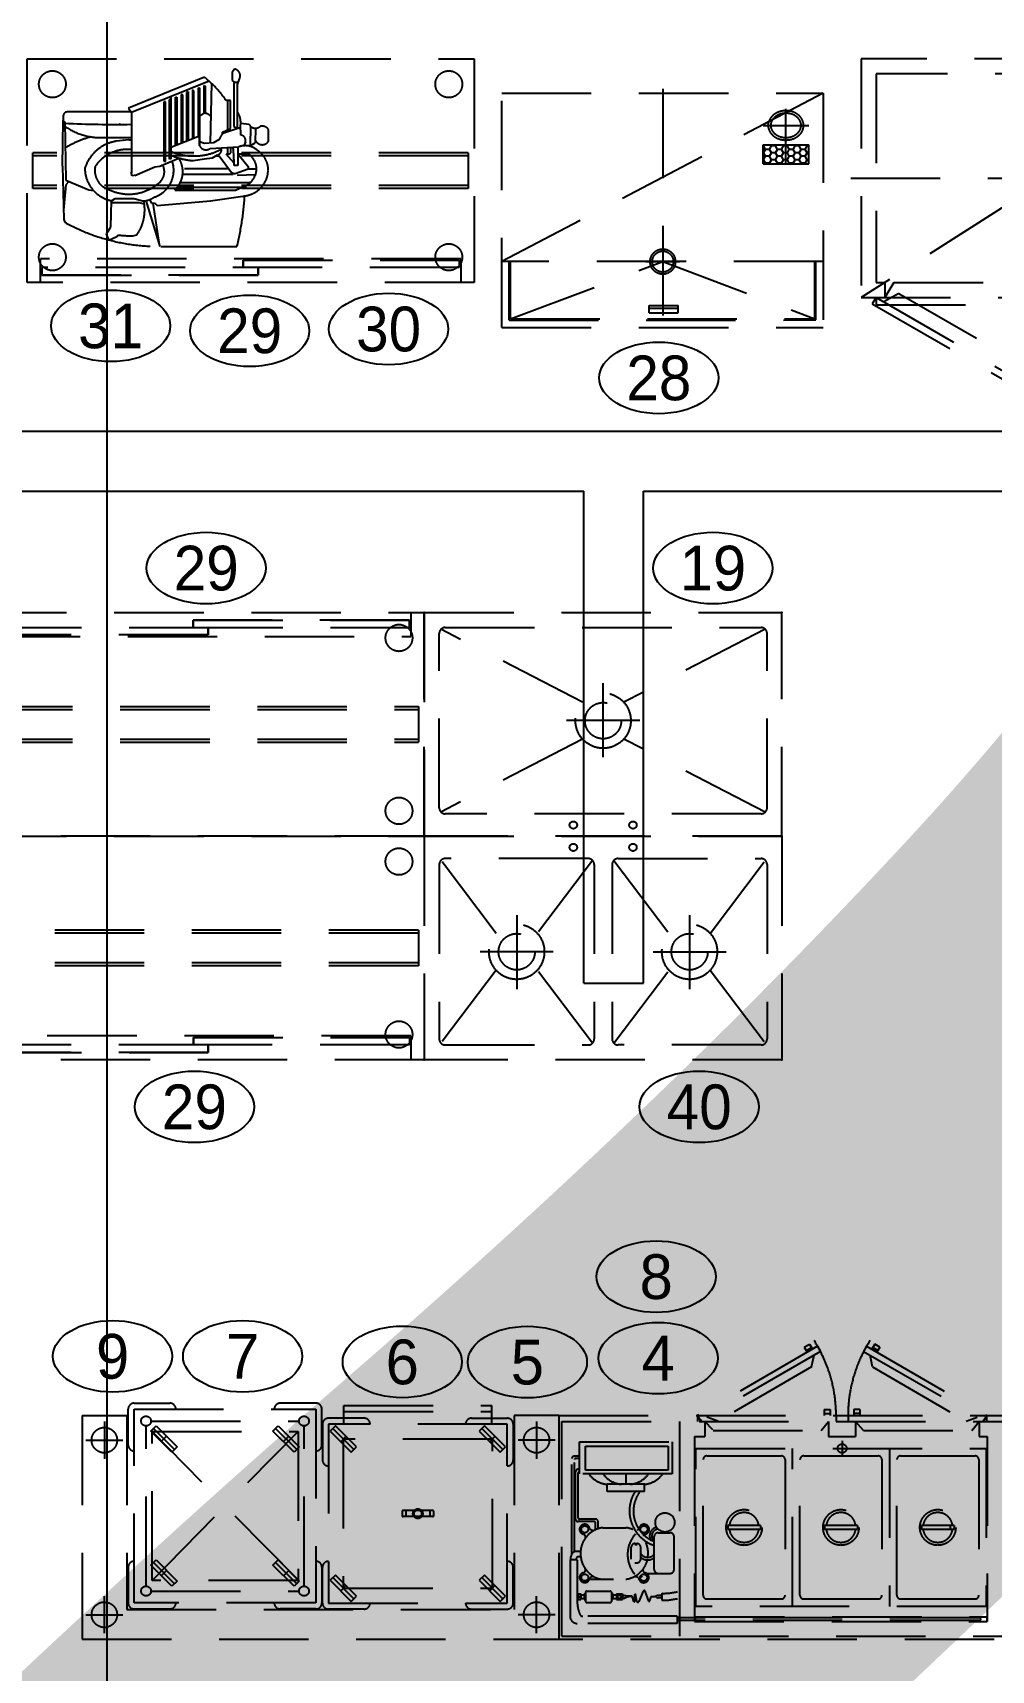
# Model space of a CAD drawing. Header units: millimetres. Extents: x 0 to 253659, y 0 to 59400.
# Drawn here: x 62700 to 65916, y 43956 to 49447 of the extents above; entities that cross this region are included whole.
import ezdxf
from ezdxf.enums import TextEntityAlignment as Align

# ---------------------------------------------------------------- set-up
doc = ezdxf.new("R2010")
doc.units = ezdxf.units.MM
doc.header["$LTSCALE"] = 200
doc.header["$MEASUREMENT"] = 0
doc.linetypes.add('HID', pattern=[2.3, 1.5, -0.8])
doc.layers.get('0').update_dxf_attribs({"linetype": 'CONTINUOUS'})
for name, color, linetype in [('1', 1, 'CONTINUOUS'), ('A-벽', 7, 'CONTINUOUS'), ('TR', 6, 'CONTINUOUS'), ('주방기구(기존)', 8, 'HID'), ('주방기구-기호', 9, 'CONTINUOUS')]:
    doc.layers.add(name, color=color, linetype=linetype)
doc.styles.add('MRS', font='NGULIM.TTF', dxfattribs={"height": 150})
doc.styles.get("Standard").update_dxf_attribs({"font": ''})
doc.styles.get('Standard').set_extended_font_data('Gulim')

# ---------------------------------------------------------------- blocks, each defined once
blk = doc.blocks.new('A$C2CE80D3A')
at = {"layer": '주방기구(기존)'}
for p, q in [((750, 0), (0, 0)), ((0, -1500), (0, 0)), ((750, 0), (750, -1500)), ((794.9, -80, 1650), (794.9, 0, 1650)), ((2204.9, 0, 1650), (2204.9, -80, 1650)), ((2250, -750), (2250, 0)), ((2250, 0), (3450, 0)), ((3450, -750), (3450, 0)), ((655, -50), (70, -50)), ((799.9, -75, 1580), (799.9, -50, 1580)), ((799.9, -50, 1580), (1524.9, -50, 1580)), ((1474.9, -25, 1580), (1474.9, -50, 1580)), ((2199.9, -25, 1580), (1474.9, -25, 1580)), ((1474.9, -50, 790), (1474.9, -25, 790)), ((1474.9, -25, 790), (2199.9, -25, 790)), ((1474.9, -50, 1580), (2199.9, -50, 1580)), ((1524.9, -50, 1580), (1524.9, -75, 1580)), ((1524.9, -75, 790), (1524.9, -50, 790)), ((2199.9, -50, 1580), (2199.9, -25, 1580)), ((2320, -50), (3380, -50)), ((50, -70), (50, -700)), ((300.8, -315.8), (55.9, -55.9)), ((424.2, -315.8), (669.1, -55.9)), ((675, -700), (675, -70)), ((794.9, -80, 860), (2204.9, -80, 860)), ((1524.9, -75, 1580), (799.9, -75, 1580)), ((2300, -655), (2300, -70)), ((2780.8, -300.8), (2305.9, -55.9)), ((3394.1, -55.9), (2919.2, -300.8)), ((3400, -655), (3400, -70)), ((362.5, -507.6), (362.5, -262.4)), ((2850, -485.1), (2850, -237)), ((770, -315), (2230, -315)), ((770, -325), (2230, -325)), ((2972.6, -362.5), (2727.4, -362.5)), ((485.1, -385), (237, -385)), ((770, -425), (2230, -425)), ((770, -435), (2230, -435)), ((2780.8, -424.2), (2305.9, -669.1)), ((3394.1, -669.1), (2919.2, -424.2)), ((55.9, -714.1), (300.8, -454.2)), ((669.1, -714.1), (424.2, -454.2)), ((3380, -675), (2320, -675)), ((655, -720), (70, -720)), ((3450, -750), (2250, -750)), ((2250, -750), (2250, -1500)), ((2250, -750), (3450, -750)), ((3450, -750), (3450, -1500)), ((50, -1430), (50, -800)), ((55.9, -785.9), (300.8, -1045.8)), ((655, -780), (70, -780)), ((669.1, -785.9), (424.2, -1045.8)), ((675, -800), (675, -1430)), ((2300, -845), (2300, -1430)), ((2490.8, -1075.8), (2305.9, -830.9)), ((2800, -825), (2320, -825)), ((2814.1, -830.9), (2629.2, -1075.8)), ((2820, -845), (2820, -1430)), ((2880, -845), (2880, -1430)), ((2885.9, -830.9), (3070.8, -1075.8)), ((2900, -825), (3380, -825)), ((3209.2, -1075.8), (3394.1, -830.9)), ((3400, -845), (3400, -1430)), ((362.5, -992.4), (362.5, -1237.6)), ((2560, -1014.9), (2560, -1263)), ((3140, -1014.9), (3140, -1263)), ((2230, -1065), (770, -1065)), ((2230, -1075), (770, -1075)), ((485.1, -1115), (237, -1115)), ((2682.6, -1137.5), (2437.4, -1137.5)), ((3017.4, -1137.5), (3262.6, -1137.5)), ((300.8, -1184.2), (55.9, -1444.1)), ((424.2, -1184.2), (669.1, -1444.1)), ((2230, -1175), (770, -1175)), ((2230, -1185), (770, -1185)), ((2490.8, -1199.2), (2305.9, -1444.1)), ((2814.1, -1444.1), (2629.2, -1199.2)), ((2885.9, -1444.1), (3070.8, -1199.2)), ((3209.2, -1199.2), (3394.1, -1444.1)), ((795.1, -1500, 1650), (795.1, -1420, 1650)), ((2205.1, -1420, 860), (795.1, -1420, 860)), ((1475.1, -1450, 1580), (1475.1, -1425, 1580)), ((1475.1, -1425, 1580), (2200.1, -1425, 1580)), ((1475.1, -1425, 790), (1475.1, -1450, 790)), ((2200.1, -1425, 1580), (2200.1, -1450, 1580)), ((2205.1, -1420, 1650), (2205.1, -1500, 1650)), ((655, -1450), (70, -1450)), ((800.1, -1450, 1580), (800.1, -1475, 1580)), ((1525.1, -1450, 1580), (800.1, -1450, 1580)), ((800.1, -1475, 1580), (1525.1, -1475, 1580)), ((1525.1, -1475, 790), (800.1, -1475, 790)), ((2200.1, -1450, 1580), (1475.1, -1450, 1580)), ((1525.1, -1475, 1580), (1525.1, -1450, 1580)), ((1525.1, -1450, 790), (1525.1, -1475, 790)), ((2320, -1450), (2800, -1450)), ((3380, -1450), (2900, -1450)), ((750, -1500), (0, -1500)), ((3450, -1500), (2250, -1500))]:
    blk.add_line(p, q, dxfattribs=at)
for points in [[(750, 0), (2250, 0), (2250, -750), (750, -750)], [(2250, -1500), (750, -1500), (750, -750), (2250, -750)]]:
    blk.add_lwpolyline(points, close=True, dxfattribs=at)
for points in [[(770, -435), (770, -315)], [(2230, -315), (2230, -435)], [(770, -1185), (770, -1065)], [(2230, -1065), (2230, -1185)]]:
    blk.add_lwpolyline(points, dxfattribs=at)
for centre, radius in [((835, -85), 45), ((2165, -85), 45), ((2850, -362.5), 92.7), ((362.5, -385), 92.7), ((362.5, -385), 60.8), ((2850, -362.5), 60.8), ((712.5, -650), 12.4), ((835, -665), 45), ((2165, -665), 45), ((2750, -712.5), 12.4), ((2950, -712.5), 12.4), ((835, -835), 45), ((2165, -835), 45), ((2750, -787.5), 12.4), ((2950, -787.5), 12.4), ((712.5, -850), 12.4), ((362.5, -1115), 92.7), ((362.5, -1115), 60.8), ((2560, -1137.5), 92.7), ((2560, -1137.5), 60.8), ((3140, -1137.5), 92.7), ((3140, -1137.5), 60.8), ((835, -1415), 45), ((2165, -1415), 45)]:
    blk.add_circle(centre, radius, dxfattribs=at)
for centre, start, end in [((70, -70), 90, 180), ((655, -70), 0, 90), ((2320, -70), 90, 180), ((3380, -70), 0, 90), ((2320, -655), 180, 270), ((3380, -655), 270, 0), ((70, -700), 180, 270), ((655, -700), 270, 0), ((70, -800), 90, 180), ((655, -800), 0, 90), ((2320, -845), 90, 180), ((2800, -845), 0, 90), ((2900, -845), 90, 180), ((3380, -845), 0, 90), ((70, -1430), 180, 270), ((655, -1430), 270, 0), ((2320, -1430), 180, 270), ((2800, -1430), 270, 0), ((2900, -1430), 180, 270), ((3380, -1430), 270, 0)]:
    blk.add_arc(centre, 20, start, end, dxfattribs=at)
for p in [(0, 0), (0, 0), (750, 0), (750, 0), (750, 0), (750, 0), (750, 0), (750, 0), (750, 0), (750, 0), (2250, 0), (2250, 0), (2250, 0), (2250, 0), (2250, 0), (2250, 0), (3450, 0), (3450, 0), (2250, 0), (2250, -750), (2250, -750), (2250, -750), (2250, -750), (2250, -750), (2250, -750), (2250, -750), (2250, -750), (3450, -750), (3450, -750), (3450, -750), (3450, -750), (3450, -750), (3450, -750), (3450, -750), (3450, -750), (0, -1500), (0, -1500), (0, -1500), (0, -1500), (0, -1500), (0, -1500), (0, -1500), (2250, -1500), (2250, -1500), (3450, -1500), (3450, -1500), (3450, -1500), (3450, -1500), (3450, -1500), (3450, -1500), (3450, -1500)]:
    blk.add_point(p, dxfattribs=at)
blk = doc.blocks.new('번호4', base_point=(106957.6, 80577.1))
at = {"color": 4}
blk.add_ellipse((106957.6, 80577.1), major_axis=(200, 0), ratio=0.6, dxfattribs=at)
at = {"style": 'MRS'}
blk.add_text('4', height=150, dxfattribs=at).set_placement((106957.6, 80577.1), align=Align.MIDDLE_CENTER)
blk = doc.blocks.new('번호5', base_point=(107885.1, 82330.1))
at = {"color": 4}
blk.add_ellipse((107885.1, 82330.1), major_axis=(200, 0), ratio=0.6, dxfattribs=at)
at = {"style": 'MRS'}
blk.add_text('5', height=150, dxfattribs=at).set_placement((107885.1, 82330.1), align=Align.MIDDLE_CENTER)
blk = doc.blocks.new('번호6', base_point=(107885.1, 83145.1))
at = {"color": 4}
blk.add_ellipse((107885.1, 83145.1), major_axis=(200, 0), ratio=0.6, dxfattribs=at)
at = {"style": 'MRS'}
blk.add_text('6', height=150, dxfattribs=at).set_placement((107885.1, 83145.1), align=Align.MIDDLE_CENTER)
blk = doc.blocks.new('번호7', base_point=(107885.1, 84420.1))
at = {"color": 4}
blk.add_ellipse((107885.1, 84420.1), major_axis=(200, 0), ratio=0.6, dxfattribs=at)
at = {"style": 'MRS'}
blk.add_text('7', height=150, dxfattribs=at).set_placement((107885.1, 84420.1), align=Align.MIDDLE_CENTER)
blk = doc.blocks.new('번호8', base_point=(107980.6, 84077.6))
at = {"color": 4}
blk.add_ellipse((107980.6, 84077.6), major_axis=(200, 0), ratio=0.6, dxfattribs=at)
at = {"style": 'MRS'}
blk.add_text('8', height=150, dxfattribs=at).set_placement((107980.6, 84077.6), align=Align.MIDDLE_CENTER)
blk = doc.blocks.new('번호9', base_point=(107780.4, 84623.5))
at = {"color": 4}
blk.add_ellipse((107780.4, 84623.5), major_axis=(200, 0), ratio=0.6, dxfattribs=at)
at = {"style": 'MRS'}
blk.add_text('9', height=150, dxfattribs=at).set_placement((107780.4, 84623.5), align=Align.MIDDLE_CENTER)
blk = doc.blocks.new('번호28', base_point=(190475.3, 165599.7))
at = {"color": 4}
blk.add_ellipse((190475.3, 165599.7), major_axis=(200, 0), ratio=0.6, dxfattribs=at)
blk.add_text('28', height=150).set_placement((190475.3, 165599.7), align=Align.MIDDLE_CENTER)
blk = doc.blocks.new('번호29', base_point=(187965, 164258.2))
at = {"color": 4}
blk.add_ellipse((187965, 164258.2), major_axis=(200, 0), ratio=0.6, dxfattribs=at)
blk.add_text('29', height=150).set_placement((187965, 164258.2), align=Align.MIDDLE_CENTER)
blk = doc.blocks.new('번호30', base_point=(190053.2, 165705.7))
at = {"color": 4}
blk.add_ellipse((190053.2, 165705.7), major_axis=(200, 0), ratio=0.6, dxfattribs=at)
blk.add_text('30', height=150).set_placement((190053.2, 165705.7), align=Align.MIDDLE_CENTER)
blk = doc.blocks.new('번호31', base_point=(189585.8, 164584))
at = {"color": 4}
blk.add_ellipse((189585.8, 164584), major_axis=(200, 0), ratio=0.6, dxfattribs=at)
blk.add_text('31', height=150).set_placement((189585.8, 164584), align=Align.MIDDLE_CENTER)
blk = doc.blocks.new('번호19', base_point=(105662, 82888))
at = {"color": 4}
blk.add_ellipse((105662, 82888), major_axis=(200, 0), ratio=0.6, dxfattribs=at)
at = {"style": 'MRS'}
blk.add_text('19', height=150, dxfattribs=at).set_placement((105662, 82888), align=Align.MIDDLE_CENTER)
blk = doc.blocks.new('번호40', base_point=(190815, 162358.2))
at = {"color": 4}
blk.add_ellipse((190815, 162358.2), major_axis=(200, 0), ratio=0.6, dxfattribs=at)
blk.add_text('40', height=150).set_placement((190815, 162358.2), align=Align.MIDDLE_CENTER)

msp = doc.modelspace()

# ---------------------------------------------------------------- linework, layer by layer
at = {"layer": '1'}
msp.add_line((62948.859, 53409.695), (62948.859, 39609.695), dxfattribs=at)
at = {"layer": 'TR'}
for p, q in [((68448.859, 48109.695), (58148.859, 48109.695)), ((62248.859, 47909.695), (64548.859, 47909.695)), ((64548.859, 46259.695), (64548.859, 47909.695)), ((64748.859, 46259.695), (64748.859, 47909.695)), ((64748.859, 47909.695), (68648.859, 47909.695)), ((64548.859, 46259.695), (64748.859, 46259.695))]:
    msp.add_line(p, q, dxfattribs=at)
at = {"layer": '주방기구(기존)'}
for p, q in [((63377.095, 49325.222), (63368.858, 49315.155)), ((63368.858, 49315.155), (63368.858, 49287.7)), ((66738.859, 49359.695), (65478.859, 48559.695)), ((65478.859, 49359.695), (65478.859, 48559.695)), ((67998.859, 49359.695), (65478.859, 49359.695)), ((63276.426, 49298.682), (63021.092, 49194.352)), ((63291.466, 49285.487), (63030.701, 49179.581)), ((63255.377, 49099.174), (63255.377, 49262.075)), ((63255.377, 49262.075), (63259.037, 49262.075)), ((63259.037, 49262.075), (63259.037, 49068.973)), ((63274.595, 49177.814), (63274.595, 49270.312)), ((63274.595, 49270.312), (63278.256, 49268.481)), ((63278.256, 49268.481), (63278.256, 49177.317)), ((63299.294, 49278.075), (63294.726, 49077.075)), ((63368.858, 49287.7), (63374.807, 49282.209)), ((63374.807, 49282.209), (63374.807, 49133.035)), ((63374.807, 49281.599), (63389.704, 49281.599)), ((63387.162, 49273.972), (63393.568, 49293.191)), ((63387.162, 49127.794), (63387.162, 49273.972)), ((64813.489, 49259.522), (64813.489, 48438.567)), ((66688.859, 49309.695), (65528.859, 49309.695)), ((65528.859, 49309.695), (65528.859, 48609.695)), ((63139.607, 49215.401), (63139.149, 49016.808)), ((63144.64, 49215.401), (63139.607, 49215.401)), ((63144.64, 49015.893), (63144.64, 49215.401)), ((63158.368, 49222.723), (63162.486, 49225.811)), ((63158.368, 49023.215), (63158.368, 49222.723)), ((63162.486, 49233.104), (63162.486, 49024.13)), ((63178.502, 49068.424), (63178.502, 49231.874)), ((63178.502, 49231.874), (63183.078, 49230.959)), ((63183.078, 49230.959), (63183.078, 49070.254)), ((63202.754, 49239.195), (63198.178, 49240.111)), ((63198.178, 49240.111), (63198.178, 49076.295)), ((63202.754, 49078.125), (63202.754, 49239.195)), ((63216.939, 49247.432), (63221.515, 49250.178)), ((63216.939, 49083.799), (63216.939, 49247.432)), ((63221.515, 49250.178), (63221.515, 49085.629)), ((63236.158, 49255.669), (63236.158, 49094.598)), ((63240.276, 49252.008), (63236.158, 49255.669)), ((63240.276, 49096.429), (63240.276, 49252.008)), ((63363.367, 49219.977), (63348.724, 49219.977)), ((63352.843, 49219.977), (63352.843, 49120.996)), ((63363.367, 49125.714), (63363.367, 49219.977)), ((64273.689, 48459.308), (64273.689, 49244.308)), ((65351.755, 49244.308), (64273.689, 48679.848)), ((64273.689, 49244.308), (65351.755, 49244.308)), ((65351.755, 49244.308), (65351.755, 48459.308)), ((62799.62, 49000.335), (62802.233, 49153.563)), ((62802.233, 49153.563), (62806.941, 49147.678)), ((62802.365, 49164.151), (62802.365, 49153.398)), ((63029.129, 49181.997), (62816.093, 49181.997)), ((63021.092, 49194.352), (63030.701, 49179.581)), ((63030.701, 49179.581), (63030.701, 48977.303)), ((63273.68, 49177.879), (63259.037, 49167.812)), ((65226.553, 49006.75), (65226.553, 49192.434)), ((62806.941, 49147.678), (62810.744, 48952.809)), ((62806.941, 49147.678), (62806.941, 49143.757)), ((62924.999, 49095.513), (63030.701, 49095.513)), ((62992.722, 49140.357), (62990.891, 49140.357)), ((63259.037, 49100.638), (63162.486, 49062.018)), ((63259.037, 49068.973), (63259.037, 49100.638)), ((63336.827, 49113.817), (63363.367, 49125.714)), ((63336.827, 49108.275), (63336.827, 49113.817)), ((63397.495, 49129.465), (63337.742, 49109.241)), ((63374.807, 49133.035), (63387.162, 49127.794)), ((63398.248, 49103.857), (63397.229, 49138.526)), ((63397.57, 49143.775), (63425.599, 49140.357)), ((63430.176, 49134.048), (63429.218, 49067.901)), ((63446.648, 49127.544), (63445.733, 49078.125)), ((63490.576, 49083.106), (63490.576, 49122.968)), ((65149.937, 49136.672), (65303.169, 49136.672)), ((65244.521, 49135.927), (65244.521, 49136.004)), ((64160.607, 49044.695), (62700.607, 49044.695)), ((63021.092, 49088.192), (62980.824, 49083.616)), ((63003.704, 49087.277), (63001.873, 49086.362)), ((63029.328, 49087.277), (63021.092, 49088.192)), ((63023.837, 49088.192), (63029.328, 49087.277)), ((63162.486, 49037.006), (63162.486, 49062.018)), ((63275.51, 49075.379), (63259.037, 49081.786)), ((63306.626, 49078.125), (63275.51, 49075.379)), ((63294.729, 49058.906), (63389.907, 49064.397)), ((63325.418, 49088.863), (63306.626, 49078.125)), ((63352.995, 49062.268), (63352.995, 49039.72)), ((63364.282, 49044.263), (63364.282, 49062.919)), ((63388.077, 49064.292), (63388.077, 49001.86)), ((63424.209, 49040.603), (63388.992, 49040.603)), ((63388.992, 49040.603), (63421.938, 48998.505)), ((63413.155, 49081.754), (63407.644, 49068.528)), ((63427.38, 49066.764), (63445.733, 49078.125)), ((65149.937, 49008.155), (65149.937, 49072.002)), ((65149.937, 49072.002), (65303.169, 49072.002)), ((65151.615, 49067.632), (65149.937, 49067.632)), ((65151.615, 49044.593), (65149.937, 49044.593)), ((65151.615, 49067.632), (65154.138, 49072.002)), ((65158.266, 49056.113), (65151.615, 49067.632)), ((65151.615, 49044.593), (65158.266, 49056.113)), ((65158.266, 49033.074), (65151.615, 49044.593)), ((65171.567, 49056.113), (65158.266, 49056.113)), ((65171.567, 49056.113), (65178.218, 49067.632)), ((65178.218, 49044.593), (65171.567, 49056.113)), ((65171.567, 49033.074), (65178.218, 49044.593)), ((65178.218, 49067.632), (65175.695, 49072.002)), ((65191.519, 49067.632), (65178.218, 49067.632)), ((65191.519, 49044.593), (65178.218, 49044.593)), ((65191.519, 49067.632), (65194.042, 49072.002)), ((65198.17, 49056.113), (65191.519, 49067.632)), ((65191.519, 49044.593), (65198.17, 49056.113)), ((65198.17, 49033.074), (65191.519, 49044.593)), ((65211.471, 49056.113), (65198.17, 49056.113)), ((65211.471, 49056.113), (65218.122, 49067.632)), ((65218.122, 49044.593), (65211.471, 49056.113)), ((65211.471, 49033.074), (65218.122, 49044.593)), ((65218.122, 49067.632), (65215.599, 49072.002)), ((65231.423, 49067.632), (65218.122, 49067.632)), ((65231.423, 49044.593), (65218.122, 49044.593)), ((65231.423, 49067.632), (65233.946, 49072.002)), ((65238.074, 49056.113), (65231.423, 49067.632)), ((65231.423, 49044.593), (65238.074, 49056.113)), ((65238.074, 49033.074), (65231.423, 49044.593)), ((65251.375, 49056.113), (65238.074, 49056.113)), ((65251.375, 49056.113), (65258.026, 49067.632)), ((65258.026, 49044.593), (65251.375, 49056.113)), ((65251.375, 49033.074), (65258.026, 49044.593)), ((65258.026, 49067.632), (65255.503, 49072.002)), ((65271.328, 49067.632), (65258.026, 49067.632)), ((65271.328, 49044.593), (65258.026, 49044.593)), ((65271.328, 49067.632), (65273.85, 49072.002)), ((65277.978, 49056.113), (65271.328, 49067.632)), ((65271.328, 49044.593), (65277.978, 49056.113)), ((65277.978, 49033.074), (65271.328, 49044.593)), ((65291.28, 49056.113), (65277.978, 49056.113)), ((65291.28, 49056.113), (65297.93, 49067.632)), ((65297.93, 49044.593), (65291.28, 49056.113)), ((65291.28, 49033.074), (65297.93, 49044.593)), ((65297.93, 49067.632), (65295.407, 49072.002)), ((65303.169, 49067.632), (65297.93, 49067.632)), ((65303.169, 49044.593), (65297.93, 49044.593)), ((65303.169, 49008.155), (65303.169, 49072.002)), ((64160.607, 49034.695), (62700.607, 49034.695)), ((62799.62, 49000.335), (62804.196, 48820.961)), ((63042.361, 48968.639), (63108.949, 48997.59)), ((63108.949, 48997.59), (63126.337, 49000.335)), ((63126.337, 49000.335), (63189.821, 49027.117)), ((63137.319, 49001.25), (63131.828, 49002.165)), ((63139.149, 49016.808), (63144.64, 49015.893)), ((63162.486, 49024.13), (63158.368, 49023.215)), ((63357.876, 48991.183), (63208.703, 48991.183)), ((63238.903, 49018.639), (63274.595, 49024.13)), ((63274.595, 49024.13), (63302.966, 49027.791)), ((63302.966, 49027.791), (63319.439, 49037.857)), ((63312.993, 49033.918), (63324.93, 49035.112)), ((63324.93, 49035.112), (63366.912, 48979.136)), ((63375.564, 49009.972), (63348.724, 49039.688)), ((63388.077, 49001.86), (63375.78, 49001.86)), ((63422.887, 48989.963), (63378.925, 48974.71)), ((63421.938, 48998.505), (63422.887, 48989.963)), ((63450.433, 48990.268), (63423.769, 48990.268)), ((65151.615, 49021.555), (65149.937, 49021.555)), ((65149.937, 49008.155), (65303.169, 49008.155)), ((65151.615, 49021.555), (65158.266, 49033.074)), ((65158.266, 49010.035), (65151.615, 49021.555)), ((65157.18, 49008.155), (65158.266, 49010.035)), ((65171.567, 49033.074), (65158.266, 49033.074)), ((65171.567, 49010.035), (65158.266, 49010.035)), ((65178.218, 49021.555), (65171.567, 49033.074)), ((65171.567, 49010.035), (65178.218, 49021.555)), ((65172.653, 49008.155), (65171.567, 49010.035)), ((65191.519, 49021.555), (65178.218, 49021.555)), ((65191.519, 49021.555), (65198.17, 49033.074)), ((65198.17, 49010.035), (65191.519, 49021.555)), ((65197.084, 49008.155), (65198.17, 49010.035)), ((65211.471, 49033.074), (65198.17, 49033.074)), ((65211.471, 49010.035), (65198.17, 49010.035)), ((65218.122, 49021.555), (65211.471, 49033.074)), ((65211.471, 49010.035), (65218.122, 49021.555)), ((65212.557, 49008.155), (65211.471, 49010.035)), ((65231.423, 49021.555), (65218.122, 49021.555)), ((65231.423, 49021.555), (65238.074, 49033.074)), ((65238.074, 49010.035), (65231.423, 49021.555)), ((65236.989, 49008.155), (65238.074, 49010.035)), ((65251.375, 49033.074), (65238.074, 49033.074)), ((65251.375, 49010.035), (65238.074, 49010.035)), ((65258.026, 49021.555), (65251.375, 49033.074)), ((65251.375, 49010.035), (65258.026, 49021.555)), ((65252.461, 49008.155), (65251.375, 49010.035)), ((65271.328, 49021.555), (65258.026, 49021.555)), ((65271.328, 49021.555), (65277.978, 49033.074)), ((65277.978, 49010.035), (65271.328, 49021.555)), ((65276.893, 49008.155), (65277.978, 49010.035)), ((65291.28, 49033.074), (65277.978, 49033.074)), ((65291.28, 49010.035), (65277.978, 49010.035)), ((65297.93, 49021.555), (65291.28, 49033.074)), ((65291.28, 49010.035), (65297.93, 49021.555)), ((65292.365, 49008.155), (65291.28, 49010.035)), ((65303.169, 49021.555), (65297.93, 49021.555)), ((64160.607, 48934.695), (62700.607, 48934.695)), ((62810.602, 48937.188), (62803.407, 48851.877)), ((62821.026, 48948.56), (62810.602, 48937.188)), ((62810.744, 48952.809), (62888.392, 48920.715)), ((63032.989, 48967.389), (63030.244, 48979.286)), ((63046.717, 48969.219), (63032.989, 48967.389)), ((63191.033, 48945.425), (63430.099, 48945.425)), ((63202.226, 48972.88), (63372.519, 48972.88)), ((63366.912, 48979.136), (63378.925, 48974.71)), ((63379.84, 48919.8), (63417.362, 48936.731)), ((63385.331, 48970.134), (63448.283, 48972.042)), ((65443.859, 48959.695), (68033.859, 48959.695)), ((64160.607, 48924.695), (62700.607, 48924.695)), ((62888.392, 48920.715), (62903.829, 48917.821)), ((62961.606, 48796.251), (62964.351, 48884.108)), ((62964.146, 48877.549), (63055.869, 48877.549)), ((62964.351, 48884.108), (62976.248, 48891.429)), ((62976.248, 48891.429), (63039.395, 48891.429)), ((63039.395, 48891.429), (63069.596, 48883.193)), ((63055.869, 48877.549), (63073.953, 48873.901)), ((63078.713, 48884.221), (63126.204, 48730.788)), ((63091.942, 48887.921), (63097.966, 48875.871)), ((63097.966, 48875.871), (63108.033, 48876.787)), ((63102.619, 48876.295), (63124.25, 48737.1)), ((63108.033, 48876.787), (63117.185, 48868.55)), ((63117.185, 48868.55), (63296.559, 48883.193)), ((63176.672, 48919.8), (63379.84, 48919.8)), ((63417.362, 48928.036), (63183.879, 48928.036)), ((63296.559, 48883.193), (63404.55, 48899.666)), ((62804.196, 48820.961), (62806.941, 48811.809)), ((62946.963, 48772.457), (62961.606, 48796.251)), ((62955.444, 48752.315), (62946.963, 48772.457)), ((62986.432, 48768.936), (62981.739, 48763.305)), ((63035.735, 48766.051), (63049.462, 48769.711)), ((62981.739, 48763.305), (62956.917, 48751.928)), ((63129.998, 48730.826), (63384.907, 48730.826)), ((62725.729, 48609.695, 1650), (62725.729, 48689.695, 1650)), ((64135.729, 48689.695, 860), (62725.729, 48689.695, 860)), ((62730.729, 48659.695, 1580), (62730.729, 48634.695, 1580)), ((64130.729, 48659.695, 1580), (62730.729, 48659.695, 1580)), ((63405.729, 48659.695, 1580), (63405.729, 48684.695, 1580)), ((63405.729, 48684.695, 1580), (64130.729, 48684.695, 1580)), ((63405.729, 48684.695, 790), (63405.729, 48659.695, 790)), ((63455.729, 48634.695, 1580), (63455.729, 48659.695, 1580)), ((63455.729, 48659.695, 790), (63455.729, 48634.695, 790)), ((64130.729, 48684.695, 1580), (64130.729, 48659.695, 1580)), ((64135.729, 48689.695, 1650), (64135.729, 48609.695, 1650)), ((65351.755, 48680.24), (64273.689, 48679.848)), ((64298.011, 48483.631), (64298.011, 48679.848)), ((64302.065, 48487.685), (64813.489, 48679.848)), ((64302.065, 48487.685), (64302.065, 48679.848)), ((64756.693, 48679.848), (64869.889, 48679.848)), ((64813.489, 48679.848), (65323.379, 48488.076)), ((65323.379, 48488.076), (65323.379, 48680.24)), ((65327.433, 48484.023), (65327.433, 48680.24)), ((62730.729, 48634.695, 1580), (63455.729, 48634.695, 1580)), ((63455.729, 48634.695, 790), (62730.729, 48634.695, 790)), ((65528.859, 48609.695), (65558.859, 48609.695)), ((65558.859, 48609.695), (65558.859, 48559.695)), ((65588.859, 48609.695), (65558.859, 48559.695)), ((65588.859, 48609.695), (66023.859, 48609.695)), ((65478.859, 48559.695), (67998.859, 48559.695)), ((65528.859, 48559.695), (65516.359, 48538.045)), ((65528.859, 48559.695), (66009.503, 48282.195)), ((65528.859, 48559.695), (65528.859, 48534.695)), ((65605.821, 48572.997), (65554.84, 48544.695)), ((65605.821, 48572.997), (65982.542, 48355.497)), ((64768.369, 48507.953), (64768.369, 48532.276)), ((64768.369, 48532.276), (64865.659, 48532.276)), ((64768.369, 48524.168), (64865.659, 48524.168)), ((64768.369, 48507.953), (64865.659, 48507.953)), ((64865.659, 48507.953), (64865.659, 48532.276)), ((65516.359, 48538.045), (65997.003, 48260.545)), ((65528.859, 48534.695), (66083.859, 48534.695)), ((64273.689, 48459.308), (65351.755, 48459.308)), ((64298.011, 48483.631), (65327.433, 48484.023)), ((64302.065, 48487.685), (65323.379, 48488.076)), ((65332.745, 45042.138), (64930.144, 44809.695)), ((65288.109, 45039.458), (65305.428, 45049.457)), ((65288.109, 45039.458), (65298.108, 45022.14)), ((65294.608, 45028.201), (65311.927, 45038.2)), ((65305.428, 45049.457), (65315.427, 45032.139)), ((65332.745, 45042.138), (65342.744, 45024.819)), ((65497.306, 45042.138), (65487.307, 45024.819)), ((65497.306, 45042.138), (65899.908, 44809.695)), ((65524.624, 45049.457), (65514.625, 45032.139)), ((65535.443, 45028.201), (65518.125, 45038.2)), ((65541.943, 45039.458), (65524.624, 45049.457)), ((65541.943, 45039.458), (65531.944, 45022.14)), ((65342.744, 45024.819), (64940.143, 44792.377)), ((65312.834, 44972.913), (65321.096, 45012.32)), ((65487.307, 45024.819), (65889.909, 44792.377)), ((65517.218, 44972.913), (65508.956, 45012.32)), ((65312.834, 44972.913), (64998.438, 44791.396)), ((65517.218, 44972.913), (65831.614, 44791.396)), ((63019.888, 44711.445), (63019.888, 44831.445)), ((63039.888, 44851.445), (63159.888, 44851.445)), ((63039.888, 44831.445), (63649.888, 44831.445)), ((63039.888, 44181.445), (63039.888, 44831.445)), ((63649.888, 44851.445), (63529.888, 44851.445)), ((63649.888, 44831.445), (63649.888, 44181.445)), ((63669.888, 44711.445), (63669.888, 44831.445)), ((63743.557, 44781.012), (63743.557, 44843.8)), ((63743.557, 44843.8), (64239.9, 44843.8)), ((63743.557, 44823.866), (64239.9, 44823.866)), ((64239.9, 44781.012), (64239.9, 44843.8)), ((65355.032, 44829.693), (65355.032, 44809.695)), ((65355.032, 44829.693), (65375.03, 44829.693)), ((65355.032, 44816.695), (65375.03, 44816.695)), ((65375.03, 44829.693), (65375.03, 44809.695)), ((65455.022, 44829.693), (65455.022, 44809.695)), ((65475.019, 44829.693), (65455.022, 44829.693)), ((65475.019, 44816.695), (65455.022, 44816.695)), ((65475.019, 44829.693), (65475.019, 44809.695)), ((62865.051, 44809.733), (63015.053, 44809.733)), ((62865.051, 44809.733), (62865.051, 44059.695)), ((62940.052, 44789.657), (62940.052, 44665.213)), ((63015.053, 44809.733), (63015.053, 44159.697)), ((63079.888, 44237.945), (63079.888, 44774.945)), ((63096.388, 44791.445), (63593.388, 44791.445)), ((63099.888, 44756.445), (63589.888, 44756.445)), ((63099.888, 44256.445), (63099.888, 44756.445)), ((63099.888, 44256.445), (63589.888, 44756.445)), ((63589.888, 44259.123), (63099.888, 44756.445)), ((63175.244, 44696.09), (63104.533, 44766.801)), ((63585.244, 44696.09), (63514.533, 44766.801)), ((63589.888, 44756.445), (63589.888, 44256.445)), ((63609.888, 44237.945), (63609.888, 44774.945)), ((63671.729, 44781.012), (63671.729, 44661.012)), ((63811.729, 44801.012), (63691.729, 44801.012)), ((63691.729, 44781.012), (63691.729, 44181.012)), ((64291.729, 44781.012), (63691.729, 44781.012)), ((63706.374, 44766.367), (63777.084, 44695.656)), ((64171.729, 44801.012), (64291.729, 44801.012)), ((64206.374, 44766.367), (64277.084, 44695.656)), ((64291.729, 44181.012), (64291.729, 44781.012)), ((64311.729, 44781.012), (64311.729, 44661.012)), ((64465.021, 44809.733), (64315.019, 44809.733)), ((64315.019, 44809.733), (64315.019, 44159.697)), ((64390.02, 44789.657), (64390.02, 44665.213)), ((64465.021, 44809.733), (64465.021, 44059.695)), ((64465.021, 44809.695), (65965.021, 44809.695)), ((64475.02, 44069.694), (64475.02, 44789.698)), ((64475.02, 44789.698), (65955.022, 44789.698)), ((64870.15, 44789.698), (64870.15, 44069.694)), ((64930.144, 44809.695), (64930.144, 44789.698)), ((64930.144, 44809.695), (64940.143, 44792.377)), ((64980.956, 44761.643), (64955.141, 44789.698)), ((64955.141, 44789.698), (64955.141, 44739.703)), ((64998.438, 44791.396), (64961.791, 44804.875)), ((64982, 44759.701), (65345.033, 44759.701)), ((65345.033, 44759.701), (65370.031, 44789.698)), ((65370.031, 44789.698), (65370.031, 44739.703)), ((65395.028, 44809.695), (65395.028, 44789.698)), ((65435.024, 44809.695), (65435.024, 44789.698)), ((65460.021, 44789.698), (65460.021, 44739.703)), ((65486.88, 44759.701), (65460.021, 44789.698)), ((65486.88, 44759.701), (65849.913, 44759.701)), ((65831.614, 44791.396), (65868.261, 44804.875)), ((65849.913, 44759.701), (65874.911, 44789.698)), ((65874.911, 44789.698), (65874.911, 44739.703)), ((65899.908, 44809.695), (65889.909, 44792.377)), ((65899.908, 44809.695), (65899.908, 44789.698)), ((62877.817, 44727.423), (63002.287, 44727.423)), ((63131.049, 44722.607), (63148.727, 44740.284)), ((63541.049, 44722.607), (63558.727, 44740.284)), ((63732.89, 44722.173), (63750.568, 44739.851)), ((63741.729, 44731.012), (63741.729, 44231.012)), ((64241.729, 44731.012), (63741.729, 44731.012)), ((64232.89, 44722.173), (64250.568, 44739.851)), ((64241.729, 44231.012), (64241.729, 44731.012)), ((64452.254, 44727.423), (64327.785, 44727.423)), ((64533.645, 44614.546), (64533.645, 44722.136)), ((64533.645, 44722.136), (64845.17, 44722.136)), ((64554.308, 44626.907), (64554.308, 44707.237)), ((64554.308, 44707.237), (64831.195, 44707.237)), ((64831.195, 44707.237), (64831.195, 44626.907)), ((64845.17, 44722.136), (64845.17, 44614.546)), ((64920.145, 44739.703), (64955.141, 44739.703)), ((64920.145, 44739.703), (64920.145, 44119.689)), ((65370.031, 44739.703), (65460.021, 44739.703)), ((65415.026, 44724.704), (65415.026, 44674.71)), ((65874.911, 44739.703), (65902.237, 44739.703)), ((65902.237, 44739.703), (65902.237, 44119.689)), ((64508.596, 44346.237), (64508.596, 44665.641)), ((64533.645, 44674.041), (64516.995, 44674.041)), ((64516.995, 44352.811), (64516.995, 44662.516)), ((64533.645, 44665.516), (64519.995, 44665.516)), ((64923.841, 44169.724), (64923.841, 44699.667)), ((64923.841, 44699.667), (65898.738, 44699.667)), ((64948.838, 44207.22), (64948.838, 44662.171)), ((64961.337, 44674.67), (65211.311, 44674.67)), ((65223.809, 44662.171), (65223.809, 44207.22)), ((65248.807, 44169.724), (65248.807, 44699.667)), ((65273.804, 44207.22), (65273.804, 44662.171)), ((65286.303, 44674.67), (65536.276, 44674.67)), ((65390.028, 44699.707), (65440.023, 44699.707)), ((65548.775, 44662.171), (65548.775, 44207.22)), ((65573.772, 44699.667), (65573.772, 44169.724)), ((65598.769, 44207.22), (65598.769, 44662.171)), ((65611.268, 44674.67), (65861.242, 44674.67)), ((65873.74, 44662.171), (65873.74, 44207.22)), ((65898.738, 44699.667), (65898.738, 44169.724)), ((64521.064, 44462.547), (64521.064, 44621.483)), ((64533.645, 44629.882), (64529.463, 44629.882)), ((64529.463, 44466.872), (64529.463, 44618.358)), ((64533.645, 44621.357), (64532.462, 44621.357)), ((64845.17, 44614.546), (64533.645, 44614.546)), ((64831.195, 44626.907), (64554.308, 44626.907)), ((64689.407, 44614.546), (64689.407, 44579.408)), ((64751.636, 44579.408), (64627.178, 44579.408)), ((64627.178, 44555.41), (64627.178, 44579.408)), ((64751.636, 44555.41), (64627.178, 44555.41)), ((64751.636, 44555.41), (64751.636, 44579.408)), ((63939.229, 44489.012), (63939.229, 44473.012)), ((64042.229, 44491.012), (63941.229, 44491.012)), ((63951.729, 44491.012), (63951.729, 44471.012)), ((64031.729, 44491.012), (64031.729, 44471.012)), ((64044.229, 44489.012), (64044.229, 44473.012)), ((64042.229, 44471.012), (63941.229, 44471.012)), ((64583.618, 44454.148), (64529.463, 44454.148)), ((64587.943, 44462.672), (64533.662, 44462.672)), ((64587.817, 44426.966), (64587.817, 44449.948)), ((64596.342, 44430.28), (64596.342, 44454.273)), ((64612.453, 44433.89), (64689.436, 44433.89)), ((65141.318, 44441.695), (65031.33, 44441.695)), ((65031.33, 44441.695), (65031.33, 44427.696)), ((65141.318, 44427.696), (65031.33, 44427.696)), ((65141.318, 44441.695), (65141.318, 44427.696)), ((65466.283, 44441.695), (65356.295, 44441.695)), ((65356.295, 44441.695), (65356.295, 44427.696)), ((65466.283, 44427.696), (65356.295, 44427.696)), ((65466.283, 44441.695), (65466.283, 44427.696)), ((65791.249, 44441.695), (65681.261, 44441.695)), ((65681.261, 44441.695), (65681.261, 44427.696)), ((65791.249, 44427.696), (65681.261, 44427.696)), ((65777.251, 44441.695), (65777.251, 44427.696)), ((65791.249, 44441.695), (65791.249, 44427.696)), ((64719.8, 44380.521), (64727.337, 44380.521)), ((64719.8, 44377.08), (64727.337, 44377.08)), ((64784.615, 44293.658), (64784.615, 44403.781)), ((64797.574, 44416.739), (64838.582, 44416.739)), ((64851.541, 44293.658), (64851.541, 44403.781)), ((64502.32, 44325.739), (64502.32, 44136.824)), ((64526.463, 44325.739), (64502.32, 44325.739)), ((64505.393, 44325.739), (64505.393, 44335.988)), ((64537.693, 44353.986), (64523.391, 44353.986)), ((64523.391, 44325.739), (64523.391, 44329.988)), ((64526.463, 44325.739), (64526.463, 44190.915)), ((64538.13, 44335.988), (64529.39, 44335.988)), ((64707.756, 44328.301), (64707.756, 44368.477)), ((64739.381, 44328.301), (64739.381, 44368.477)), ((63019.888, 44301.445), (63019.888, 44181.445)), ((63175.244, 44246.09), (63104.533, 44316.801)), ((63131.049, 44272.607), (63148.727, 44290.284)), ((63585.244, 44246.09), (63514.533, 44316.801)), ((63541.049, 44272.607), (63558.727, 44290.284)), ((63669.888, 44301.445), (63669.888, 44181.445)), ((63671.729, 44181.012), (63671.729, 44301.012)), ((63706.374, 44266.367), (63777.084, 44195.656)), ((64206.374, 44266.367), (64277.084, 44195.656)), ((64311.729, 44181.012), (64311.729, 44301.012)), ((64719.8, 44316.256), (64727.337, 44316.256)), ((64756.078, 44280.699), (64797.087, 44280.699)), ((64797.574, 44280.699), (64838.582, 44280.699)), ((61359.294, 44226.695), (62738.424, 44226.695)), ((63096.388, 44221.445), (63593.388, 44221.445)), ((63589.888, 44256.445), (63099.888, 44256.445)), ((63732.89, 44222.173), (63750.568, 44239.851)), ((63741.729, 44231.012), (64241.729, 44231.012)), ((64232.89, 44222.173), (64250.568, 44239.851)), ((64526.463, 44212.173), (64538.075, 44212.173)), ((64538.075, 44212.173), (64538.075, 44192.602)), ((64538.075, 44208.206), (64549.69, 44208.206)), ((64549.69, 44211.708), (64549.69, 44192.513)), ((64549.69, 44211.708), (64554.207, 44211.708)), ((64554.207, 44217.361), (64554.207, 44186.86)), ((64558.047, 44221.201), (64637.398, 44221.201)), ((64570.957, 44261.109), (64647.94, 44261.109)), ((64641.238, 44217.361), (64641.238, 44186.86)), ((64645.755, 44211.708), (64641.238, 44211.708)), ((64645.755, 44211.708), (64645.755, 44192.513)), ((64645.755, 44208.206), (64657.773, 44208.206)), ((64657.773, 44212.173), (64657.773, 44192.602)), ((64657.773, 44212.173), (64678.146, 44212.173)), ((64678.146, 44212.173), (64678.146, 44192.602)), ((64719.716, 44186.393), (64719.716, 44210.403)), ((64726.473, 44186.393), (64721.697, 44210.596)), ((64747.585, 44220.636), (64733.23, 44186.393)), ((64766.814, 44186.921), (64754.662, 44220.808)), ((64809.956, 44213.806), (64809.956, 44190.643)), ((62940.052, 44079.771), (62940.052, 44204.215)), ((63015.053, 44159.697), (64315.019, 44159.697)), ((63649.888, 44181.445), (63039.888, 44181.445)), ((63039.888, 44161.445), (63159.888, 44161.445)), ((63649.888, 44161.445), (63529.888, 44161.445)), ((63691.729, 44181.012), (64291.729, 44181.012)), ((63811.729, 44161.012), (63691.729, 44161.012)), ((64171.729, 44161.012), (64291.729, 44161.012)), ((64390.02, 44079.771), (64390.02, 44204.215)), ((64526.463, 44192.602), (64538.075, 44192.602)), ((64538.075, 44196.015), (64549.69, 44196.015)), ((64549.69, 44192.513), (64554.207, 44192.513)), ((64558.047, 44183.021), (64637.398, 44183.021)), ((64645.755, 44192.513), (64641.238, 44192.513)), ((64645.755, 44196.015), (64657.773, 44196.015)), ((64657.773, 44192.602), (64678.146, 44192.602)), ((64678.146, 44206.46), (64685.082, 44206.46)), ((64678.146, 44197.64), (64685.998, 44197.64)), ((64692.963, 44204.243), (64685.082, 44206.46)), ((64693.516, 44200.832), (64685.998, 44197.64)), ((64705.357, 44203.737), (64692.963, 44204.243)), ((64705.856, 44203.233), (64693.516, 44200.832)), ((64710.337, 44203.757), (64705.856, 44203.757)), ((64716.576, 44186.393), (64710.337, 44203.757)), ((64776.363, 44201.945), (64774.044, 44201.945)), ((64792.303, 44200.4), (64776.363, 44201.945)), ((64783.188, 44202.506), (64776.594, 44202.506)), ((64791.413, 44203.86), (64783.188, 44202.506)), ((64809.956, 44206.663), (64797.528, 44206.663)), ((64809.956, 44198.498), (64798.122, 44198.498)), ((65898.738, 44169.724), (64923.841, 44169.724)), ((65211.311, 44194.721), (64961.337, 44194.721)), ((65536.276, 44194.721), (65286.303, 44194.721)), ((65861.242, 44194.721), (65611.268, 44194.721)), ((62877.817, 44142.006), (63002.287, 44142.006)), ((64452.254, 44142.006), (64327.785, 44142.006)), ((64862.318, 44112.827), (64526.317, 44112.827)), ((64862.318, 44136.824), (64544.796, 44136.824)), ((64862.318, 44136.824), (64862.318, 44112.827)), ((65875.74, 44131.688), (64862.318, 44131.688)), ((65875.74, 44122.689), (64862.318, 44122.689)), ((64920.145, 44119.689), (65902.237, 44119.689)), ((64922.144, 44134.688), (64922.144, 44119.689)), ((64922.144, 44134.688), (65900.237, 44134.688)), ((65900.237, 44134.688), (65900.237, 44119.689)), ((62865.051, 44059.695), (67465.019, 44059.695)), ((64475.02, 44069.694), (65955.022, 44069.694))]:
    msp.add_line(p, q, dxfattribs=at)
for points in [[(64180.607, 48609.695), (62680.607, 48609.695), (62680.607, 49359.695), (64180.607, 49359.695)], [(63095.694, 44757.962), (63113.372, 44775.64), (63184.082, 44704.929), (63166.405, 44687.251)], [(63505.694, 44757.962), (63523.372, 44775.64), (63594.082, 44704.929), (63576.405, 44687.251)], [(63768.245, 44686.818), (63785.923, 44704.495), (63715.212, 44775.206), (63697.535, 44757.528)], [(64268.245, 44686.818), (64285.923, 44704.495), (64215.212, 44775.206), (64197.535, 44757.528)], [(63095.694, 44307.962), (63113.372, 44325.64), (63184.082, 44254.929), (63166.405, 44237.251)], [(63505.694, 44307.962), (63523.372, 44325.64), (63594.082, 44254.929), (63576.405, 44237.251)], [(63768.245, 44186.818), (63785.923, 44204.495), (63715.212, 44275.206), (63697.535, 44257.528)], [(64268.245, 44186.818), (64285.923, 44204.495), (64215.212, 44275.206), (64197.535, 44257.528)]]:
    msp.add_lwpolyline(points, close=True, dxfattribs=at)
for points in [[(65286.143, 49136.672, -0.12044601), (65281.498, 49117.667, -0.10504024), (65267.975, 49101.241, -0.08872245), (65249.252, 49091.117, -0.07985238), (65226.553, 49087.469, -0.07985238), (65203.854, 49091.117, -0.08872245), (65185.132, 49101.241, -0.10504024), (65171.609, 49117.667, -0.12044601), (65166.963, 49136.672, -0.12044601), (65171.609, 49155.678, -0.10504024), (65185.132, 49172.103, -0.08872245), (65203.854, 49182.228, -0.07985238), (65226.553, 49185.876, -0.07985238), (65249.252, 49182.228, -0.08872245), (65267.975, 49172.103, -0.10504024), (65281.498, 49155.678, -0.12044601)], [(65277.63, 49136.672, -0.12044601), (65273.945, 49121.594, -0.10504024), (65262.67, 49107.9, -0.08872245), (65246.584, 49099.201, -0.07985238), (65226.553, 49095.982, -0.07985238), (65206.522, 49099.201, -0.08872245), (65190.436, 49107.9, -0.10504024), (65179.162, 49121.594, -0.12044601), (65175.476, 49136.672, -0.12044601), (65179.162, 49151.751, -0.10504024), (65190.436, 49165.445, -0.08872245), (65206.522, 49174.144, -0.07985238), (65226.553, 49177.363, -0.07985238), (65246.584, 49174.144, -0.08872245), (65262.67, 49165.445, -0.10504024), (65273.945, 49151.751, -0.12044601)]]:
    msp.add_lwpolyline(points, format="xyb", close=True, dxfattribs=at)
for points in [[(62700.607, 48924.695), (62700.607, 49044.695)], [(64160.607, 49044.695), (64160.607, 48924.695)]]:
    msp.add_lwpolyline(points, dxfattribs=at)
for centre, radius in [((62765.607, 49274.695), 45), ((64095.607, 49274.695), 45), ((62765.607, 48694.695), 45), ((64095.607, 48694.695), 45), ((64813.489, 48679.848), 42.3), ((64813.489, 48679.848), 35.25), ((62940.052, 44727.423), 42.661), ((63079.888, 44791.445), 16.5), ((63609.888, 44791.445), 16.5), ((64390.02, 44727.423), 42.661), ((65415.026, 44699.707), 14.998), ((63991.729, 44481.012), 16.364), ((63991.729, 44481.012), 12.5), ((64820.826, 44451.502), 32.265), ((65086.324, 44434.695), 59.994), ((65411.289, 44434.695), 59.994), ((65736.255, 44434.695), 59.994), ((64551.865, 44428.423), 11.586), ((64750.406, 44428.423), 11.586), ((64551.865, 44266.662), 11.586), ((64749.16, 44266.413), 11.586), ((63079.888, 44221.445), 16.5), ((63609.888, 44221.445), 16.5), ((64667.904, 44202.062), 5.577), ((62940.052, 44142.006), 42.661), ((64390.02, 44142.006), 42.661)]:
    msp.add_circle(centre, radius, dxfattribs=at)
for centre, radius, start, end in [((63373.765, 49303.258), 22.215, 333.0539, 81.3786), ((63017.083, 48987.889), 404.785, 34.98493, 50.156515), ((62816.368, 49167.583), 14.417, 91.0912, 193.7716), ((63271.615, 49142.157), 35.781, 45.30019, 86.69109), ((63331.539, 49145.441), 66.052, 353.991, 34.0815), ((62972.932, 52695.548), 3555.668, 267.325501, 270.9309), ((62928.795, 49309.996), 214.516, 235.47764, 268.986), ((62990.746, 48754.239), 356.915, 105.5279, 120.6807), ((63375.645, 49072.401), 52.856, 135.8145, 161.853547), ((63396.359, 49086.505), 17.455, 344.203099, 83.786791), ((63446.74, 49150.881), 23.615, 206.4658, 310.9144), ((63469.527, 49108.659), 25.453, 34.20951, 106.7172), ((63001.061, 48951.99), 133.173, 98.74019, 161.6439), ((63016.769, 48925.786), 130.159, 83.8554, 145.5473), ((63240.288, 49233.002), 198.901, 246.9733, 297.7942), ((63281.167, 49079.128), 24.348, 204.6487, 303.8489), ((63315.884, 49054.788), 17.3, 281.8587, 21.2459), ((63350.695, 49061.722), 22.123, 264.8881, 307.891), ((62321.185, 48972.9), 1054.993, 1.572994, 4.92), ((63412.239, 49008.649), 60.055, 49.52263, 111.8302), ((63389.854, 48990.705), 60.581, 297.005917, 55.452012), ((63469.527, 49097.416), 25.453, 201.915668, 325.79049), ((63409.871, 48985.517), 80.283, 358.1651, 58.9965), ((62985.148, 48992.624), 110.491, 179.3236, 259.1511), ((62974.973, 48985.304), 67.035, 167.844, 254.4746), ((63078.094, 48986.254), 94.801, 287.8279, 19.3792), ((63092.355, 48981.526), 49.1, 320.0541, 23.6857), ((63253.025, 49245.546), 227.346, 246.5318, 266.4389), ((63118.5, 48981.392), 84.72, 313.364222, 32.665028), ((63022.409, 49060.008), 153.873, 244.8562, 314.3632), ((63399.739, 48989.774), 90.236, 273.056, 345.0358), ((63438.14, 48981.063), 50.911, 343.347377, 2.075877), ((62927.645, 48853.318), 147.749, 325.5369, 11.7375), ((63066.159, 48954.608), 71.498, 272.7555, 304.9508), ((62470.49, 48957.708), 942.144, 346.0654, 356.5022), ((63121.57, 49382.061), 651.29, 241.1128, 270.7414), ((63040.384, 49268.188), 502.159, 263.83224, 269.4695), ((64930.144, 44809.695), 464.884, 0, 32.811263), ((65899.908, 44809.695), 464.884, 147.188737, 180), ((63039.888, 44831.445), 20, 90, 180), ((63159.888, 44831.445), 20, 0, 90), ((63529.888, 44831.445), 20, 90, 180), ((63649.888, 44831.445), 20, 0, 90), ((63691.729, 44781.012), 20, 90, 180), ((63811.729, 44781.012), 20, 0, 90), ((64171.729, 44781.012), 20, 90, 180), ((64291.729, 44781.012), 20, 0, 90), ((63039.888, 44711.445), 20, 180, 270), ((63649.888, 44711.445), 20, 270, 0), ((63691.729, 44661.012), 20, 180, 270), ((64291.729, 44661.012), 20, 270, 0), ((64516.995, 44665.641), 8.399, 90, 180), ((64519.995, 44662.516), 3, 90, 180), ((64961.337, 44662.171), 12.499, 90, 180), ((65211.311, 44662.171), 12.499, 0, 90), ((65286.303, 44662.171), 12.499, 90, 180), ((65536.276, 44662.171), 12.499, 0, 90), ((65611.268, 44662.171), 12.499, 90, 180), ((65861.242, 44662.171), 12.499, 0, 90), ((64529.463, 44621.483), 8.399, 90, 180), ((64532.462, 44618.358), 3, 90, 180), ((64634.738, 44665.404), 86.328, 216.0954, 264.976089), ((64682.473, 44665.404), 86.328, 216.0954, 264.976089), ((64696.341, 44665.404), 86.328, 275.023911, 323.9046), ((64744.077, 44665.404), 86.328, 275.023911, 323.9046), ((64823.749, 44490.154), 122.126, 147.70117, 251.310823), ((64823.472, 44489.289), 108.563, 142.478123, 249.027706), ((63941.229, 44489.012), 2, 90, 180), ((64042.229, 44489.012), 2, 0, 90), ((65086.324, 44434.695), 49.995, 8.047846, 171.952154), ((65411.289, 44434.695), 49.995, 8.047846, 171.952154), ((65736.255, 44434.695), 49.995, 8.047846, 171.952154), ((63941.229, 44473.012), 2, 180, 270), ((64042.229, 44473.012), 2, 270, 0), ((64529.463, 44462.547), 8.399, 180, 270), ((64533.662, 44466.872), 4.2, 180, 270), ((64550.587, 44428.311), 16.462, 107.9725, 257.456278), ((64622.994, 44349.103), 85.441, 97.08712, 181.075043), ((64552.107, 44428.994), 16.366, 3.574324, 113.78287), ((64583.424, 44448.965), 24.158, 231.66888, 269.902471), ((64583.618, 44449.948), 4.2, 0, 90), ((64587.943, 44454.273), 8.399, 0, 90), ((64678.894, 44349.103), 85.441, 66.354677, 82.91288), ((64722.413, 44440.171), 14.743, 295.107353, 301.263008), ((64718.846, 44448.965), 24.158, 297.667382, 308.33112), ((64750.163, 44428.994), 16.366, 66.21713, 176.425676), ((64751.684, 44428.311), 16.462, 282.543722, 72.0275), ((64800.025, 44405.667), 30.704, 103.602428, 208.01585), ((64800.025, 44405.667), 23.505, 95.791911, 229.037234), ((65086.324, 44434.695), 49.995, 188.047846, 351.952154), ((65411.289, 44434.695), 49.995, 188.047846, 351.952154), ((65736.255, 44434.695), 49.995, 188.047846, 351.952154), ((64544.617, 44402.843), 9.699, 333.666433, 75.707292), ((64798.945, 44343.643), 103.626, 137.882721, 219.66965), ((64719.8, 44368.477), 12.044, 90, 180), ((64727.337, 44368.477), 12.044, 0, 90), ((64761.993, 44400.743), 14.294, 139.740519, 162.916577), ((64756.784, 44404.277), 8.062, 107.471283, 134.979817), ((64757.653, 44402.843), 9.699, 104.292708, 109.827264), ((64678.894, 44349.103), 85.441, 350.096667, 23.956083), ((64797.574, 44403.781), 12.959, 90, 180), ((64838.582, 44403.781), 12.959, 0, 90), ((63039.888, 44301.445), 20, 90, 180), ((63649.888, 44301.445), 20, 0, 90), ((63691.729, 44301.012), 20, 90, 180), ((64291.729, 44301.012), 20, 0, 90), ((64523.391, 44335.988), 17.998, 90, 180), ((64529.39, 44329.988), 5.999, 90, 180), ((64622.994, 44345.897), 85.441, 178.924957, 227.928566), ((64678.894, 44345.897), 85.441, 277.08712, 346.383068), ((64727.337, 44328.301), 12.044, 270, 0), ((64762.902, 44362.236), 27.829, 212.306173, 321.283045), ((64762.902, 44362.236), 36.468, 229.835976, 306.541697), ((64550.587, 44266.774), 16.462, 102.543722, 252.0275), ((64552.107, 44266.091), 16.366, 246.21713, 356.425676), ((64544.617, 44292.241), 9.699, 284.292708, 26.333567), ((64615.025, 44328.473), 67.414, 223.028122, 267.813325), ((64583.424, 44246.12), 24.158, 95.339667, 128.33112), ((64717.601, 44245.871), 24.158, 51.66888, 88.630734), ((64748.918, 44265.842), 16.366, 183.574324, 293.78287), ((64744.577, 44261.674), 7.999, 90, 180), ((64756.408, 44291.992), 9.699, 166.341998, 255.707292), ((64750.438, 44266.525), 16.462, 287.9725, 77.456278), ((64797.574, 44293.658), 12.959, 180, 270), ((64838.582, 44293.658), 12.959, 270, 0), ((64527.833, 44202.062), 5.577, 255.786702, 104.213298), ((64558.047, 44217.361), 3.84, 90, 180), ((64637.398, 44217.361), 3.84, 0, 90), ((64720.716, 44210.403), 1, 11.162733, 180), ((64751.174, 44218.655), 4.099, 28.887658, 151.112342), ((64816.421, 44399.997), 186.303, 268.011352, 284.340282), ((64961.337, 44207.22), 12.499, 180, 270), ((65211.311, 44207.22), 12.499, 270, 0), ((65286.303, 44207.22), 12.499, 180, 270), ((65536.276, 44207.22), 12.499, 270, 0), ((65611.268, 44207.22), 12.499, 180, 270), ((65861.242, 44207.22), 12.499, 270, 0), ((63039.888, 44181.445), 20, 180, 270), ((63159.888, 44181.445), 20, 270, 0), ((63529.888, 44181.445), 20, 180, 270), ((63649.888, 44181.445), 20, 270, 0), ((63691.729, 44181.012), 20, 180, 270), ((63811.729, 44181.012), 20, 270, 0), ((64171.729, 44181.012), 20, 180, 270), ((64291.729, 44181.012), 20, 270, 0), ((64637.344, 44187.135), 110.945, 178.047445, 203.536943), ((64558.047, 44186.86), 3.84, 180, 270), ((64637.398, 44186.86), 3.84, 270, 0), ((64718.146, 44187.402), 1.866, 212.728586, 327.271414), ((64729.852, 44187.08), 3.448, 191.494267, 348.505733), ((64767.697, 44187.399), 1.004, 208.418316, 334.514834), ((64756.943, 44196.679), 15.175, 320.206907, 3.139199), ((64776.168, 44198.366), 4.162, 84.131286, 191.85841), ((64797.779, 44198.042), 8.624, 91.668452, 137.581589), ((64802.003, 44220.218), 22.064, 243.921765, 259.87132), ((64816.426, 44367.351), 176.825, 267.903135, 285.125139), ((64526.317, 44136.824), 23.997, 180, 270), ((64544.796, 44146.823), 9.999, 203.536943, 270), ((65875.74, 44127.188), 4.5, 270, 90)]:
    msp.add_arc(centre, radius, start, end, dxfattribs=at)

# ---------------------------------------------------------------- block references
msp.add_blockref('A$C2CE80D3A', (61763.446, 47502.832, -920), dxfattribs=at)
at = {"layer": '주방기구-기호'}
for name, p in [('번호31', (62961.166, 48464.326)), ('번호29', (63427.612, 48447.855)), ('번호30', (63893.655, 48453.825)), ('번호28', (64800.271, 48289.857)), ('번호29', (63281.766, 47651.965)), ('번호19', (64981.719, 47651.965)), ('번호29', (63242.132, 45845.221)), ('번호40', (64935.685, 45845.221)), ('번호8', (64791.386, 45275.704)), ('번호9', (62967.655, 45008.628)), ('번호7', (63403.869, 45008.541)), ('번호6', (63939.59, 44989.798)), ('번호5', (64359.184, 44989.263)), ('번호4', (64797.906, 45002.291))]:
    msp.add_blockref(name, p, dxfattribs=at)

# ---------------------------------------------------------------- texts
at = {"layer": 'A-벽', "insert": (56860.275, 56025.894), "char_height": 20000, "attachment_point": 1}
msp.add_mtext_dynamic_manual_height_columns('2', width=367.11901, gutter_width=12.5, heights=[0], dxfattribs=at)

doc.saveas('drawing.dxf')
